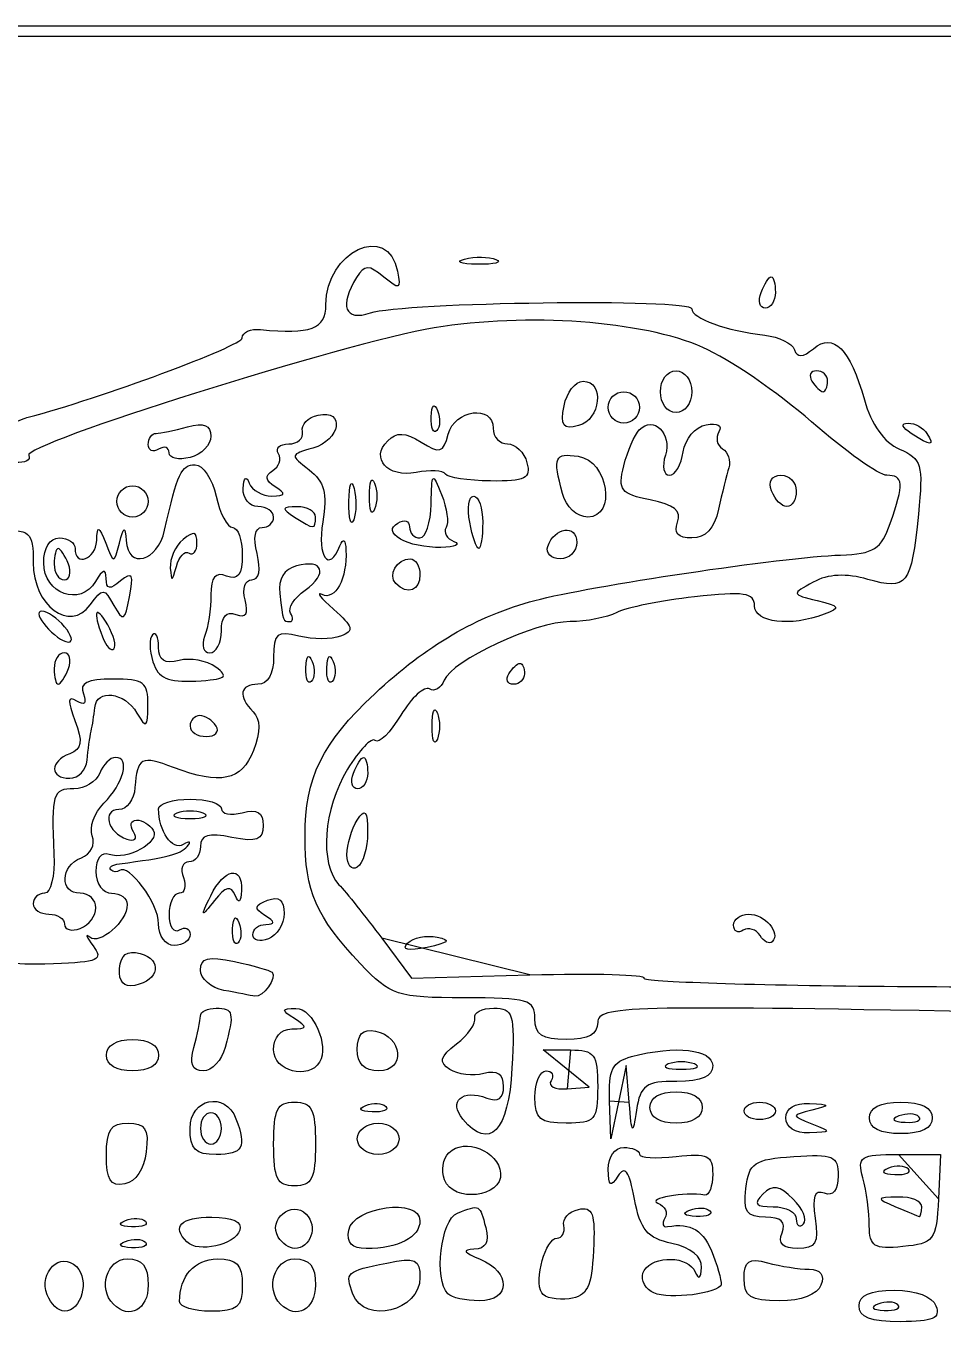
# Model space of a CAD drawing. Extents: x 0 to 213, y 0 to 77.
# Drawn here: x 73.84 to 104.79, y 33.4 to 77.26 of the extents above; entities that cross this region are included whole.
import ezdxf

# ---------------------------------------------------------------- set-up
doc = ezdxf.new("R2010")
doc.units = 0
doc.layers.get('0').update_dxf_attribs({"linetype": 'CONTINUOUS'})

msp = doc.modelspace()

# ---------------------------------------------------------------- linework, layer by layer
at = {"color": 7}
for points in [[(0.352778, 38.805556), (0.352778, 77.258333), (106.715278, 77.258333), (213.077778, 77.258333), (213.077778, 38.805556), (213.077778, 0.352778), (106.715278, 0.352778), (0.352778, 0.352778), (0.352778, 38.805556), (0.352778, 38.805556)], [(212.725, 38.805556), (212.725, 76.905556), (106.717132, 76.905556), (0.709265, 76.905556), (0.708776, 38.805556), (0.708288, 0.705556), (106.716643, 0.705556), (212.724999, 0.705556), (212.724999, 38.805556), (212.725, 38.805556)], [(88.642131, 69.388919), (88.642131, 69.388916)], [(98.650202, 68.2625), (98.650202, 68.2625)], [(95.25, 64.911111), (95.25, 64.911111)], [(100.894444, 65.263889), (100.894444, 65.263889)], [(87.516764, 64.058565), (87.516741, 64.058565)], [(91.997874, 64.430176), (91.997874, 64.430176)], [(93.486111, 64.381944), (93.486111, 64.381944)], [(103.716667, 63.5), (103.716667, 63.5)], [(78.669444, 62.848291), (78.669444, 62.848291)], [(87.994391, 62.129773), (87.994391, 62.129773)], [(91.944574, 61.471528), (91.944574, 61.471528)], [(99.00298, 61.559722), (99.00298, 61.559722)], [(76.905556, 61.206944), (76.905556, 61.206944)], [(84.735436, 61.206944), (84.735441, 61.206944)], [(85.427922, 61.383333), (85.427922, 61.383333)], [(83.608333, 60.677778), (83.608333, 60.677778)], [(88.813657, 60.501389), (88.813657, 60.501389)], [(95.828434, 60.502569), (95.828434, 60.502546)], [(86.481087, 59.933527), (86.481087, 59.933527)], [(91.45029, 59.68559), (91.45029, 59.68559)], [(79.342903, 59.462893), (79.342903, 59.462893)], [(75.269242, 59.090278), (75.269242, 59.090278)], [(86.322552, 58.433928), (86.322552, 58.433928)], [(76.595842, 57.035346), (76.595842, 57.035346)], [(82.766117, 57.438517), (82.766103, 57.438495)], [(75.141667, 56.973611), (75.141667, 56.973611)], [(75.269242, 55.5625), (75.269242, 55.5625)], [(80.246598, 55.61338), (80.246612, 55.61338)], [(83.283431, 55.591898), (83.283408, 55.591898)], [(83.988986, 55.591898), (83.988964, 55.591898)], [(90.134722, 55.386111), (90.134722, 55.386111)], [(80.256944, 53.622222), (80.256944, 53.622222)], [(87.544588, 53.622222), (87.544588, 53.622222)], [(75.900957, 52.475694), (75.900955, 52.475694)], [(84.891869, 52.034722), (84.891869, 52.034722)], [(79.815972, 50.68086), (79.815972, 50.68086)], [(84.672068, 49.279875), (84.672068, 49.279875)], [(80.073508, 47.889572), (80.073508, 47.889572)], [(76.2, 47.486356), (76.2, 47.486356)], [(78.316667, 46.944644), (78.316667, 46.944644)], [(80.813986, 46.772455), (80.813964, 46.772455)], [(81.49165, 46.577738), (81.491667, 46.577738)], [(98.612339, 46.548952), (98.612339, 46.548952)], [(85.847003, 46.457683), (86.850952, 45.113981), (90.841371, 45.222961)], [(86.719114, 46.29078), (86.719114, 46.29078)], [(76.99701, 45.43473), (76.99701, 45.43473)], [(80.521528, 44.698968), (80.521528, 44.698968)], [(79.505426, 42.774306), (79.505426, 42.774306)], [(82.197222, 42.686111), (82.197222, 42.686111)], [(85.019444, 42.711994), (85.019444, 42.711991)], [(92.098458, 41.373764), (92.842726, 41.429827), (92.067002, 42.057969), (91.29128, 42.686111), (92.21231, 42.686111)], [(76.552778, 42.509722), (76.552778, 42.509722)], [(94.198084, 40.922222), (94.098787, 42.156944), (93.838889, 40.922222), (93.57899, 39.6875), (93.532551, 40.969271), (93.532551, 40.969271)], [(96.396528, 42.214193), (96.396528, 42.214193)], [(85.306075, 40.810454), (85.306075, 40.810431)], [(91.016667, 41.098611), (91.016667, 41.098611)], [(94.897222, 40.745833), (94.897222, 40.745833)], [(98.072222, 40.628243), (98.072222, 40.628243)], [(99.483333, 40.393056), (99.483333, 40.393056)], [(102.305556, 40.393056), (102.305556, 40.393056)], [(103.973901, 40.429781), (103.973901, 40.429804)], [(79.375, 40.040278), (79.375, 40.040278)], [(80.433333, 40.040278), (80.433333, 40.040278)], [(88.585844, 40.346517), (88.585844, 40.346517)], [(82.197222, 39.511111), (82.197222, 39.511111)], [(85.019444, 39.6875), (85.019444, 39.6875)], [(76.552778, 39.132468), (76.552778, 39.132468)], [(103.289292, 39.158331), (104.708096, 39.158331), (104.633008, 37.659025)], [(103.621123, 38.665892), (103.621123, 38.665915)], [(87.959012, 38.303045), (87.959012, 38.303045)], [(96.242186, 37.282676), (96.242186, 37.282653)], [(99.729437, 37.652305), (99.729437, 37.652305)], [(104.069444, 37.394444), (104.069444, 37.394444)], [(77.192186, 36.929898), (77.192186, 36.929876)], [(84.731885, 36.600692), (84.731885, 36.600692)], [(99.355758, 36.512497), (99.355758, 36.512497)], [(102.300741, 36.754729), (102.300741, 36.754729)], [(77.192186, 36.224345), (77.192186, 36.224326)], [(79.272288, 36.203633), (79.272288, 36.203639)], [(82.354615, 36.366845), (82.354615, 36.366854)], [(98.072222, 34.966145), (98.072222, 34.966145)], [(74.554585, 34.419548), (74.554585, 34.419548)], [(84.872494, 34.446326), (84.872494, 34.446326)], [(88.076862, 34.454632), (88.076854, 34.454632)], [(91.243362, 34.490827), (91.243362, 34.490827)], [(94.940219, 34.529271), (94.940219, 34.529271)], [(76.787965, 34.101854), (76.787965, 34.101854)], [(79.022222, 34.19059), (79.022222, 34.19059)], [(82.432409, 34.101854), (82.432409, 34.101854)], [(101.952778, 34.043056), (101.952778, 34.043056)], [(103.268345, 34.079781), (103.268345, 34.079804)]]:
    msp.add_lwpolyline(points, close=True, dxfattribs=at)
for points in [[(83.961112, 67.842296), (83.961112, 69.651948), (86.059338, 70.635104), (86.379, 68.975234)], [(89.076389, 69.21322), (88.494306, 69.220411), (88.298889, 69.299474), (88.642131, 69.388919)], [(88.642131, 69.388916), (88.985372, 69.478361), (89.461622, 69.472478), (89.700464, 69.375847)], [(89.700464, 69.375847), (89.939306, 69.279213), (89.658472, 69.206031), (89.076389, 69.21322)], [(85.91519, 68.780212), (85.402215, 69.205945), (85.273462, 69.204369), (84.99796, 68.768982)], [(86.379, 68.975234), (86.496729, 68.363918), (86.443677, 68.34161), (85.91519, 68.780212)], [(84.99796, 68.768982), (84.395441, 67.816796), (84.603766, 67.276725), (85.460418, 67.570087)], [(98.650202, 68.2625), (98.761889, 68.553542), (98.915655, 68.791667), (98.991911, 68.791667)], [(98.991911, 68.791667), (99.068165, 68.791667), (99.130556, 68.553542), (99.130556, 68.2625)], [(85.460418, 67.570087), (86.539971, 67.939781), (96.308334, 68.067585), (96.308334, 67.712014)], [(98.788847, 67.733333), (98.600912, 67.733333), (98.538521, 67.971458), (98.650202, 68.2625)], [(99.130556, 68.2625), (99.130556, 67.971458), (98.976787, 67.733333), (98.788847, 67.733333)], [(81.756251, 67.009329), (83.444253, 66.837623), (83.961112, 67.032883), (83.961112, 67.842296)], [(96.680982, 66.40737), (94.645999, 67.302528), (90.749112, 67.585195), (87.619795, 67.064638)], [(96.308334, 67.712014), (96.308334, 67.389039), (97.476585, 66.965048), (98.770382, 66.81847)], [(87.619795, 67.064638), (84.613318, 66.564516), (73.699026, 63.130869), (73.929649, 62.757707)], [(73.906945, 64.048021), (76.31839, 64.674492), (81.13889, 66.459168), (81.13889, 66.725479)], [(81.13889, 66.725479), (81.13889, 66.916136), (81.416701, 67.043869), (81.756251, 67.009329)], [(98.770382, 66.81847), (99.251379, 66.763976), (99.70338, 66.544027), (99.774825, 66.329693)], [(100.414538, 66.363101), (101.093581, 66.926658), (101.652901, 66.363412), (102.133692, 64.631867)], [(100.351844, 63.894601), (99.216927, 64.887743), (97.565038, 66.018489), (96.680982, 66.40737)], [(99.774825, 66.329693), (99.866945, 66.053331), (100.052991, 66.063047), (100.414538, 66.363101)], [(95.25, 64.911111), (95.25, 65.303086), (95.485187, 65.616667), (95.779167, 65.616667)], [(95.779167, 65.616667), (96.073146, 65.616667), (96.308333, 65.303086), (96.308333, 64.911111)], [(100.520847, 65.616667), (100.315367, 65.616667), (100.245362, 65.457917), (100.365278, 65.263889)], [(100.894444, 65.263889), (100.894444, 65.457917), (100.726325, 65.616667), (100.520847, 65.616667)], [(91.997874, 64.430176), (92.085533, 64.888718), (92.376868, 65.263889), (92.645292, 65.263889)], [(92.645292, 65.263889), (93.373586, 65.263889), (93.235049, 63.961667), (92.485918, 63.765765)], [(93.486111, 64.381944), (93.486111, 64.672986), (93.724236, 64.911111), (94.015278, 64.911111)], [(94.015278, 64.911111), (94.306319, 64.911111), (94.544444, 64.672986), (94.544444, 64.381944)], [(95.779167, 64.205556), (95.485187, 64.205556), (95.25, 64.519136), (95.25, 64.911111)], [(96.308333, 64.911111), (96.308333, 64.519136), (96.073146, 64.205556), (95.779167, 64.205556)], [(100.365278, 65.263889), (100.485194, 65.069861), (100.653314, 64.911111), (100.738875, 64.911111)], [(100.738875, 64.911111), (100.824439, 64.911111), (100.894444, 65.069861), (100.894444, 65.263889)], [(87.516741, 64.058565), (87.533675, 64.469531), (87.61726, 64.553124), (87.729876, 64.271701)], [(88.086918, 63.4797), (88.304796, 64.312872), (89.605556, 64.481341), (89.605556, 63.676389)], [(102.133692, 64.631867), (102.361445, 63.811638), (102.803752, 63.192011), (103.319397, 62.970832)], [(72.190072, 63.353468), (72.940323, 63.685065), (73.712918, 63.997615), (73.906945, 64.048021)], [(83.167375, 63.567242), (83.118867, 63.798254), (83.356992, 64.048019), (83.696542, 64.122276)], [(83.696542, 64.122276), (84.622369, 64.324749), (84.455576, 63.269373), (83.520153, 63.00618)], [(87.702049, 63.595544), (87.584822, 63.478319), (87.501445, 63.686678), (87.516764, 64.058565)], [(87.729876, 64.271701), (87.83178, 64.01704), (87.81925, 63.712769), (87.702049, 63.595544)], [(92.485918, 63.765765), (91.964905, 63.629516), (91.869621, 63.759234), (91.997874, 64.430176)], [(94.015278, 63.852778), (93.724236, 63.852778), (93.486111, 64.090903), (93.486111, 64.381944)], [(94.544444, 64.381944), (94.544444, 64.090903), (94.306319, 63.852778), (94.015278, 63.852778)], [(94.53867, 63.627989), (95.019046, 64.12021), (95.650267, 63.4998), (95.416965, 62.764733)], [(78.228472, 63.504817), (78.373992, 63.50747), (78.850242, 63.605357), (79.286806, 63.722351)], [(79.286806, 63.722351), (79.851716, 63.873741), (80.080556, 63.782508), (80.080556, 63.405901)], [(89.605556, 63.676389), (89.605556, 63.385347), (89.825167, 63.147222), (90.093577, 63.147222)], [(94.014363, 62.402722), (94.13934, 62.909199), (94.375278, 63.460568), (94.53867, 63.627989)], [(96.019214, 62.879035), (96.081215, 63.313616), (96.428557, 63.725751), (96.791086, 63.794893)], [(96.791086, 63.794893), (97.175577, 63.868223), (97.356922, 63.769637), (97.226303, 63.558289)], [(102.889612, 62.088889), (102.628756, 62.088889), (101.486761, 62.901459), (100.351844, 63.894601)], [(103.716667, 63.5), (103.398712, 63.705479), (103.355199, 63.84413), (103.607653, 63.847376)], [(103.607653, 63.847376), (103.838733, 63.850339), (104.125917, 63.694028), (104.245833, 63.5)], [(77.963889, 63.126402), (77.963889, 63.331881), (78.08295, 63.502168), (78.228472, 63.504817)], [(80.080556, 63.405901), (80.080556, 63.11486), (79.763056, 62.793706), (79.375, 62.692228)], [(82.705581, 63.147222), (83.008075, 63.147222), (83.215881, 63.336231), (83.167375, 63.567242)], [(87.009492, 62.184746), (86.039932, 61.999402), (85.448151, 62.658705), (86.046764, 63.257321)], [(86.046764, 63.257321), (86.346781, 63.557336), (86.631151, 63.544445), (87.172633, 63.206283)], [(87.172633, 63.206283), (87.807789, 62.809622), (87.920505, 62.84333), (88.086918, 63.4797)], [(97.226303, 63.558289), (97.103144, 63.359016), (97.156784, 63.100547), (97.345503, 62.983912)], [(104.245833, 63.5), (104.516518, 63.062018), (104.394395, 63.062018), (103.716667, 63.5)], [(73.929649, 62.757707), (74.022562, 62.60737), (73.817339, 62.499734), (73.473595, 62.518516)], [(78.316667, 62.970833), (78.122639, 62.850917), (77.963889, 62.920924), (77.963889, 63.126402)], [(78.669444, 62.848291), (78.669444, 63.035605), (78.510694, 63.090749), (78.316667, 62.970833)], [(79.375, 62.692228), (78.986944, 62.590749), (78.669444, 62.660978), (78.669444, 62.848291)], [(82.165328, 62.245556), (82.383235, 62.380231), (82.47019, 62.638199), (82.358557, 62.81882)], [(82.358557, 62.81882), (82.24693, 62.999441), (82.403089, 63.147222), (82.705581, 63.147222)], [(83.520153, 63.00618), (82.752353, 62.79015), (82.748171, 62.766192), (83.392179, 62.273382)], [(90.093577, 63.147222), (90.36199, 63.147222), (90.656057, 62.862494), (90.747063, 62.514492)], [(91.944574, 61.471528), (91.611947, 62.712715), (91.67066, 62.851203), (92.478442, 62.730786)], [(92.478442, 62.730786), (93.484418, 62.580825), (93.780294, 60.677778), (92.797633, 60.677778)], [(95.416965, 62.764733), (95.298982, 62.393029), (95.36086, 62.088889), (95.55447, 62.088889)], [(95.55447, 62.088889), (95.748077, 62.088889), (95.957212, 62.444455), (96.019214, 62.879035)], [(97.345503, 62.983912), (97.534225, 62.867277), (97.629447, 62.578495), (97.557113, 62.342175)], [(103.319397, 62.970832), (104.069598, 62.649042), (104.125489, 62.456167), (103.955679, 60.775041)], [(78.519136, 60.236805), (78.948094, 62.164317), (79.077408, 62.441666), (79.547144, 62.441666)], [(79.547144, 62.441666), (79.809696, 62.441666), (80.129112, 61.965416), (80.256959, 61.383333)], [(90.747063, 62.514492), (90.885961, 61.983337), (90.689196, 61.884228), (89.5214, 61.89713)], [(94.909541, 61.257374), (93.909631, 61.457357), (93.811934, 61.582356), (94.014363, 62.402722)], [(97.557113, 62.342175), (97.484779, 62.105854), (97.329938, 61.475937), (97.213022, 60.942361)], [(81.166756, 61.647916), (81.183407, 62.016723), (81.266242, 62.087739), (81.372541, 61.824305)], [(82.247768, 61.697415), (81.908642, 61.912295), (81.88461, 62.072065), (82.165328, 62.245556)], [(83.392179, 62.273382), (83.907712, 61.878884), (84.012227, 61.482143), (83.855331, 60.51529)], [(84.735441, 61.206944), (84.742638, 61.789028), (84.821694, 61.984444), (84.911139, 61.641203)], [(85.427922, 61.383333), (85.427922, 61.868403), (85.507997, 62.06684), (85.60586, 61.824306)], [(87.994391, 62.129773), (87.919656, 62.249272), (87.476449, 62.27401), (87.009492, 62.184746)], [(87.511252, 61.11875), (87.532165, 62.191155), (87.555016, 62.211856), (87.864713, 61.438948)], [(89.5214, 61.89713), (88.756281, 61.905583), (88.069126, 62.010273), (87.994391, 62.129773)], [(99.00298, 61.559722), (98.87929, 61.882059), (99.002415, 62.088889), (99.318013, 62.088889)], [(99.318013, 62.088889), (99.602967, 62.088889), (99.836111, 61.850764), (99.836111, 61.559722)], [(103.007346, 60.465837), (103.477466, 61.814426), (103.457558, 62.088889), (102.889612, 62.088889)], [(76.905556, 61.206944), (76.905556, 61.497986), (77.143681, 61.736111), (77.434722, 61.736111)], [(77.434722, 61.736111), (77.725764, 61.736111), (77.963889, 61.497986), (77.963889, 61.206944)], [(81.66807, 61.030555), (81.377028, 61.030555), (81.151436, 61.308367), (81.166756, 61.647916)], [(81.372541, 61.824305), (81.470404, 61.58177), (81.815062, 61.385764), (82.138438, 61.388735)], [(82.138438, 61.388735), (82.602866, 61.393005), (82.625839, 61.457857), (82.247768, 61.697415)], [(84.911139, 61.641203), (85.000581, 61.297961), (84.994699, 60.821711), (84.898044, 60.582869)], [(85.60586, 61.824306), (85.703723, 61.581771), (85.703723, 61.184896), (85.60586, 60.942361)], [(87.864713, 61.438948), (88.046817, 60.984466), (88.11514, 60.482087), (88.016543, 60.322551)], [(92.797633, 60.677778), (92.431785, 60.677778), (92.066107, 61.018034), (91.944574, 61.471528)], [(99.521078, 61.030556), (99.347807, 61.030556), (99.114666, 61.268681), (99.00298, 61.559722)], [(99.836111, 61.559722), (99.836111, 61.268681), (99.694345, 61.030556), (99.521078, 61.030556)], [(77.434722, 60.677778), (77.143681, 60.677778), (76.905556, 60.915903), (76.905556, 61.206944)], [(77.963889, 61.206944), (77.963889, 60.915903), (77.725764, 60.677778), (77.434722, 60.677778)], [(80.256959, 61.383333), (80.384805, 60.801249), (80.635546, 60.324999), (80.814156, 60.324999)], [(82.197236, 60.677777), (82.197236, 60.871805), (81.959111, 61.030555), (81.66807, 61.030555)], [(82.990972, 61.025154), (82.463375, 61.020536), (82.450551, 60.970028), (82.902778, 60.677778)], [(83.608333, 60.677778), (83.608333, 60.871806), (83.330519, 61.028124), (82.990972, 61.025154)], [(84.898044, 60.582869), (84.801425, 60.344027), (84.728245, 60.624861), (84.735436, 61.206944)], [(85.60586, 60.942361), (85.507997, 60.699826), (85.427922, 60.898264), (85.427922, 61.383333)], [(87.136111, 59.972222), (87.330139, 59.972222), (87.49895, 60.48816), (87.511252, 61.11875)], [(88.813657, 60.501389), (88.72093, 60.986458), (88.7818, 61.383333), (88.94892, 61.383333)], [(88.94892, 61.383333), (89.116041, 61.383333), (89.252778, 60.986458), (89.252778, 60.501389)], [(95.828434, 60.502546), (95.9748, 60.883967), (95.716767, 61.09593), (94.909541, 61.257374)], [(81.806215, 60.324999), (82.021279, 60.324999), (82.197236, 60.483749), (82.197236, 60.677777)], [(82.902778, 60.677778), (83.568543, 60.247527), (83.608333, 60.247527), (83.608333, 60.677778)], [(86.392893, 60.478111), (86.607636, 60.61083), (86.783333, 60.551298), (86.783333, 60.34582)], [(97.213022, 60.942361), (97.069741, 60.288465), (96.776252, 59.972222), (96.312682, 59.972222)], [(103.955679, 60.775041), (103.711867, 58.361265), (103.583143, 58.194703), (102.255741, 58.575397)], [(72.760431, 60.254789), (74.009916, 60.25445), (74.083347, 60.192578), (74.083347, 59.13986)], [(76.22481, 59.884027), (76.245836, 60.407511), (76.292247, 60.3941), (76.530033, 59.795833)], [(76.993485, 59.795833), (77.142803, 60.371467), (77.184038, 60.387707), (77.217425, 59.884027)], [(77.217425, 59.884027), (77.282686, 58.899522), (78.28179, 59.170291), (78.519136, 60.236805)], [(79.610187, 59.805751), (79.610187, 60.189125), (79.494758, 60.218002), (79.139813, 59.923426)], [(80.814156, 60.324999), (80.992766, 60.324999), (81.138903, 59.91114), (81.138903, 59.405312)], [(81.636545, 59.443055), (81.500159, 59.986475), (81.565282, 60.324999), (81.806215, 60.324999)], [(83.855331, 60.51529), (83.662291, 59.32574), (84.056542, 58.774572), (84.433043, 59.707638)], [(86.481087, 59.933527), (86.147427, 60.144944), (86.120715, 60.309896), (86.392893, 60.478111)], [(86.783333, 60.34582), (86.783333, 60.140341), (86.942083, 59.972222), (87.136111, 59.972222)], [(88.016543, 60.322551), (87.917943, 60.163014), (88.036694, 59.952083), (88.28044, 59.853815)], [(89.117514, 59.619444), (89.043118, 59.619444), (88.906384, 60.016319), (88.813657, 60.501389)], [(89.252778, 60.501389), (89.252778, 60.016319), (89.191911, 59.619444), (89.117514, 59.619444)], [(91.45029, 59.68559), (91.668332, 60.339719), (92.427778, 60.448211), (92.427778, 59.825231)], [(96.312682, 59.972222), (95.845596, 59.972222), (95.690222, 60.142388), (95.828434, 60.502569)], [(101.331652, 59.395998), (102.451241, 59.435937), (102.704736, 59.597781), (103.007346, 60.465837)], [(74.436125, 59.131422), (74.436125, 59.643615), (74.642938, 59.972222), (74.965292, 59.972222)], [(74.965292, 59.972222), (75.256334, 59.972222), (75.494459, 59.813472), (75.494459, 59.619444)], [(75.494459, 59.619444), (75.494459, 58.991162), (76.199201, 59.246469), (76.22481, 59.884027)], [(76.530033, 59.795833), (76.810466, 59.090277), (76.810466, 59.090277), (76.993485, 59.795833)], [(79.139813, 59.923426), (78.881111, 59.708721), (78.687859, 59.274679), (78.710367, 58.958888)], [(79.342903, 59.462893), (79.489907, 59.372039), (79.610187, 59.526324), (79.610187, 59.805751)], [(84.433043, 59.707638), (84.543914, 59.982407), (84.621477, 59.926801), (84.638828, 59.560102)], [(87.841667, 59.652697), (87.356597, 59.64035), (86.744336, 59.766724), (86.481087, 59.933527)], [(88.28044, 59.853815), (88.524187, 59.755547), (88.326736, 59.665044), (87.841667, 59.652697)], [(91.869215, 59.266667), (91.562002, 59.266667), (91.373486, 59.455182), (91.45029, 59.68559)], [(92.427778, 59.825231), (92.427778, 59.518021), (92.176422, 59.266667), (91.869215, 59.266667)], [(74.927533, 59.619444), (74.85128, 59.619444), (74.788889, 59.381319), (74.788889, 59.090278)], [(75.269242, 59.090278), (75.157556, 59.381319), (75.00379, 59.619444), (74.927533, 59.619444)], [(78.913454, 59.006402), (79.002647, 59.348327), (79.195899, 59.553747), (79.342903, 59.462893)], [(81.138903, 59.405312), (81.138903, 58.732748), (80.996711, 58.540187), (80.609736, 58.688684)], [(81.457255, 58.561111), (81.708453, 58.561111), (81.775331, 58.890093), (81.636545, 59.443055)], [(83.255556, 58.208333), (84.048366, 58.779761), (83.874311, 59.270167), (82.963241, 59.031918)], [(84.638828, 59.560102), (84.683719, 58.611556), (84.272394, 57.843457), (83.835965, 58.060847)], [(86.322552, 58.433928), (86.040708, 58.715773), (86.359309, 59.266667), (86.804153, 59.266667)], [(86.804153, 59.266667), (86.986731, 59.266667), (87.136111, 59.028542), (87.136111, 58.7375)], [(91.016667, 57.864413), (92.846189, 58.355568), (99.385848, 59.326585), (101.331652, 59.395998)], [(74.083347, 59.13986), (74.083347, 57.683414), (75.315197, 56.769992), (76.005755, 57.714386)], [(76.190119, 58.505725), (75.685032, 57.640451), (74.436125, 58.085971), (74.436125, 59.131422)], [(74.788889, 59.090278), (74.788889, 58.799236), (74.942658, 58.561111), (75.130595, 58.561111)], [(75.130595, 58.561111), (75.318533, 58.561111), (75.380923, 58.799236), (75.269242, 59.090278)], [(76.542065, 58.606108), (76.534416, 58.951298), (76.433392, 58.922484), (76.190119, 58.505725)], [(77.336864, 57.991015), (77.481066, 58.745345), (77.42404, 58.845012), (77.033628, 58.520999)], [(78.710367, 58.958888), (78.744586, 58.478783), (78.777857, 58.486567), (78.913454, 59.006402)], [(80.609736, 58.688684), (80.230449, 58.83423), (80.08057, 58.653251), (80.08057, 58.049725)], [(82.963241, 59.031918), (82.548603, 58.923488), (82.34958, 58.589401), (82.405028, 58.094897)], [(102.255741, 58.575397), (101.52395, 58.785272), (100.907111, 58.754363), (100.408413, 58.482832)], [(77.033628, 58.520999), (76.667574, 58.217202), (76.550229, 58.237519), (76.542065, 58.606108)], [(81.234218, 57.881949), (81.135909, 58.25789), (81.235347, 58.561111), (81.457255, 58.561111)], [(87.136111, 58.7375), (87.136111, 58.191961), (86.719847, 58.036635), (86.322552, 58.433928)], [(100.408413, 58.482832), (99.665901, 58.078546), (99.667002, 58.073414), (100.541668, 57.860932)], [(76.005755, 57.714386), (76.428075, 58.291941), (76.471574, 58.290809), (76.805815, 57.693561)], [(76.805815, 57.693561), (77.120753, 57.130793), (77.17862, 57.163206), (77.336864, 57.991015)], [(80.08057, 58.049725), (80.08057, 57.586614), (79.984211, 56.956596), (79.866436, 56.649685)], [(82.405028, 58.094897), (82.512168, 57.139437), (82.508341, 57.15), (82.747208, 57.15)], [(82.766103, 57.438495), (82.668031, 57.597202), (82.888286, 57.94362), (83.255556, 58.208333)], [(83.835965, 58.060847), (83.613763, 58.171529), (83.786845, 57.948595), (84.2206, 57.565438)], [(96.396529, 57.986732), (95.280867, 57.861462), (94.100679, 57.62195), (93.773885, 57.454484)], [(98.425001, 57.682248), (98.425001, 58.121424), (98.070293, 58.174668), (96.396529, 57.986732)], [(74.379006, 57.502778), (73.973947, 57.502778), (74.852304, 56.476207), (75.273055, 56.457863)], [(75.141667, 56.973611), (74.900124, 57.264653), (74.556928, 57.502778), (74.379006, 57.502778)], [(76.595842, 57.035346), (76.179974, 57.750503), (76.079548, 57.521599), (76.41997, 56.634471)], [(80.433347, 56.834965), (80.433347, 57.323777), (80.600849, 57.513987), (80.922585, 57.390526)], [(80.922585, 57.390526), (81.265793, 57.258824), (81.358811, 57.405503), (81.234218, 57.881949)], [(84.2206, 57.565438), (84.887158, 56.97663), (84.923777, 56.835992), (84.457151, 56.65693)], [(85.607728, 54.713958), (87.354836, 56.352686), (89.03854, 57.333366), (91.016667, 57.864413)], [(93.773885, 57.454484), (93.447095, 57.287018), (92.743156, 57.149999), (92.209576, 57.149999)], [(100.777396, 57.39834), (99.650232, 56.965168), (98.425001, 57.11304), (98.425001, 57.682248)], [(100.541668, 57.860932), (101.312402, 57.673698), (101.342129, 57.615367), (100.777396, 57.39834)], [(76.805084, 56.226381), (76.895915, 56.317211), (76.801895, 56.681245), (76.595842, 57.035346)], [(82.747208, 57.15), (82.855675, 57.15), (82.864175, 57.279833), (82.766117, 57.438517)], [(92.209576, 57.149999), (91.032655, 57.149999), (88.208912, 55.834293), (87.952663, 55.166516)], [(75.273055, 56.457863), (75.442335, 56.450483), (75.383209, 56.682569), (75.141667, 56.973611)], [(76.41997, 56.634471), (76.540953, 56.319193), (76.714254, 56.135552), (76.805084, 56.226381)], [(78.108065, 56.706215), (77.993339, 56.591485), (78.000962, 56.177833), (78.124998, 55.786988)], [(78.316667, 56.285707), (78.316667, 56.631716), (78.222797, 56.820945), (78.108065, 56.706215)], [(79.866436, 56.649685), (79.748665, 56.342775), (79.82804, 56.091666), (80.042825, 56.091666)], [(80.042825, 56.091666), (80.257613, 56.091666), (80.433347, 56.426151), (80.433347, 56.834965)], [(83.051148, 56.659414), (82.31124, 56.845094), (82.197222, 56.750843), (82.197222, 55.953522)], [(84.457151, 56.65693), (84.153502, 56.540409), (83.520799, 56.541516), (83.051148, 56.659414)], [(79.005825, 55.836818), (78.512396, 55.707783), (78.316667, 55.835266), (78.316667, 56.285707)], [(75.130595, 56.091667), (74.942658, 56.091667), (74.788889, 55.853542), (74.788889, 55.5625)], [(75.269242, 55.5625), (75.380923, 55.853542), (75.318533, 56.091667), (75.130595, 56.091667)], [(78.124998, 55.786988), (78.300216, 55.234922), (78.623614, 55.091239), (79.574382, 55.143042)], [(80.246612, 55.61338), (79.943218, 55.835392), (79.384864, 55.935939), (79.005825, 55.836818)], [(82.197222, 55.953522), (82.197222, 55.370762), (82.00318, 55.033333), (81.668056, 55.033333)], [(83.283408, 55.591898), (83.300341, 56.002864), (83.383927, 56.086457), (83.496542, 55.805035)], [(83.496542, 55.805035), (83.598447, 55.550373), (83.585916, 55.246102), (83.468715, 55.128877)], [(83.988964, 55.591898), (84.005897, 56.002864), (84.089483, 56.086457), (84.202098, 55.805035)], [(84.202098, 55.805035), (84.304003, 55.550373), (84.291472, 55.246102), (84.174271, 55.128877)], [(90.134722, 55.386111), (90.254638, 55.580139), (90.422758, 55.738889), (90.50832, 55.738889)], [(90.50832, 55.738889), (90.593884, 55.738889), (90.663889, 55.580139), (90.663889, 55.386111)], [(74.788889, 55.5625), (74.788889, 55.271458), (74.85128, 55.033333), (74.927533, 55.033333)], [(74.927533, 55.033333), (75.00379, 55.033333), (75.157556, 55.271458), (75.269242, 55.5625)], [(79.574382, 55.143042), (80.586608, 55.198192), (80.702841, 55.279519), (80.246598, 55.61338)], [(83.468715, 55.128877), (83.351489, 55.011652), (83.268112, 55.220012), (83.283431, 55.591898)], [(84.174271, 55.128877), (84.057044, 55.011652), (83.973667, 55.220012), (83.988986, 55.591898)], [(90.290289, 55.033333), (90.084811, 55.033333), (90.014806, 55.192083), (90.134722, 55.386111)], [(90.663889, 55.386111), (90.663889, 55.192083), (90.495769, 55.033333), (90.290289, 55.033333)], [(76.774082, 55.209722), (75.893555, 55.209722), (75.634034, 55.080052), (75.775699, 54.710879)], [(76.159306, 54.239583), (76.219518, 54.892064), (77.168575, 54.774469), (77.582852, 54.063194)], [(77.953162, 54.327778), (77.962503, 55.096308), (77.810885, 55.209722), (76.774082, 55.209722)], [(81.668056, 55.033333), (81.05311, 55.033333), (80.981646, 54.626134), (81.504776, 54.103002)], [(87.457357, 54.876432), (87.286649, 54.981935), (86.852922, 54.584718), (86.49352, 53.993728)], [(87.952663, 55.166516), (87.850953, 54.901466), (87.628065, 54.770928), (87.457357, 54.876432)], [(75.555461, 54.466456), (75.249967, 54.655262), (75.233488, 54.484981), (75.491566, 53.806186)], [(75.775699, 54.710879), (75.897393, 54.393748), (75.817168, 54.304713), (75.555461, 54.466456)], [(83.255556, 49.912382), (83.255556, 51.882191), (83.822461, 53.039436), (85.607728, 54.713958)], [(76.03665, 53.445833), (76.081732, 53.639861), (76.136926, 53.997049), (76.159306, 54.239583)], [(77.582852, 54.063194), (77.896452, 53.524778), (77.943806, 53.558611), (77.953162, 54.327778)], [(79.706955, 53.975), (79.52438, 53.975), (79.375, 53.81625), (79.375, 53.622222)], [(80.256944, 53.622222), (80.137028, 53.81625), (79.889533, 53.975), (79.706955, 53.975)], [(81.504776, 54.103002), (81.754274, 53.853505), (81.757052, 53.43829), (81.513525, 52.797724)], [(86.49352, 53.993728), (86.134116, 53.402737), (85.743351, 53.015908), (85.625151, 53.134108)], [(87.544588, 53.622222), (87.544588, 54.107292), (87.624663, 54.305729), (87.722527, 54.063194)], [(87.722527, 54.063194), (87.82039, 53.82066), (87.82039, 53.423785), (87.722527, 53.18125)], [(75.491566, 53.806186), (75.763047, 53.092136), (75.72412, 52.847284), (75.314107, 52.689948)], [(79.375, 53.622222), (79.375, 53.428194), (79.622495, 53.269444), (79.924986, 53.269444)], [(79.924986, 53.269444), (80.22748, 53.269444), (80.376861, 53.428194), (80.256944, 53.622222)], [(87.722527, 53.18125), (87.624663, 52.938715), (87.544588, 53.137153), (87.544588, 53.622222)], [(75.900955, 52.475694), (75.930517, 52.815243), (75.991573, 53.251806), (76.03665, 53.445833)], [(85.625151, 53.134108), (85.506953, 53.252307), (85.084783, 52.815175), (84.686999, 52.162702)], [(75.314107, 52.689948), (74.632445, 52.42837), (74.635151, 51.858333), (75.318058, 51.858333)], [(78.819889, 52.220981), (77.72529, 52.637147), (77.594251, 52.569197), (77.517134, 51.545431)], [(81.513525, 52.797724), (81.126395, 51.779485), (80.393723, 51.622611), (78.819889, 52.220981)], [(75.318058, 51.858333), (75.6091, 51.858333), (75.871406, 52.136146), (75.900957, 52.475694)], [(76.863267, 52.563889), (76.680322, 52.563889), (76.439257, 52.325764), (76.327576, 52.034722)], [(76.466164, 51.015768), (77.135369, 51.684973), (77.36082, 52.563889), (76.863267, 52.563889)], [(84.891869, 52.034722), (85.003555, 52.325764), (85.157321, 52.563889), (85.233578, 52.563889)], [(85.233578, 52.563889), (85.309831, 52.563889), (85.372222, 52.325764), (85.372222, 52.034722)], [(76.327576, 52.034722), (76.215889, 51.743681), (75.823998, 51.505556), (75.4567, 51.505556)], [(84.686999, 52.162702), (83.873948, 50.829089), (83.737936, 48.969656), (84.402084, 48.26756)], [(85.030513, 51.505556), (84.842579, 51.505556), (84.780188, 51.743681), (84.891869, 52.034722)], [(85.372222, 52.034722), (85.372222, 51.743681), (85.218453, 51.505556), (85.030513, 51.505556)], [(75.4567, 51.505556), (74.740073, 51.505556), (74.687667, 51.334388), (74.781687, 49.300694)], [(77.517134, 51.545431), (77.486233, 51.135444), (77.243392, 50.8), (76.977471, 50.8)], [(76.075201, 49.910821), (75.966303, 50.194612), (76.142235, 50.691838), (76.466164, 51.015768)], [(78.316667, 50.828853), (78.316667, 51.007011), (78.792917, 51.152778), (79.375, 51.152778)], [(79.375, 51.152778), (79.957083, 51.152778), (80.433333, 51.00889), (80.433333, 50.833027)], [(76.977471, 50.8), (76.386244, 50.8), (76.59267, 50.02235), (77.241293, 49.806143)], [(77.463007, 50.048678), (77.327534, 50.267877), (77.375444, 50.447222), (77.569472, 50.447222)], [(77.569472, 50.447222), (77.7635, 50.447222), (78.01544, 50.296437), (78.129339, 50.112144)], [(79.147379, 49.623862), (78.77333, 49.410062), (78.316667, 50.072472), (78.316667, 50.828853)], [(78.934028, 50.68086), (78.691492, 50.582995), (78.889931, 50.502924), (79.375, 50.502924)], [(79.815972, 50.68086), (79.573436, 50.778725), (79.176561, 50.778725), (78.934028, 50.68086)], [(79.375, 50.502924), (79.860069, 50.502924), (80.058506, 50.582995), (79.815972, 50.68086)], [(80.433333, 50.833027), (80.433333, 50.657164), (80.750833, 50.596304), (81.138889, 50.697783)], [(81.138889, 50.697783), (81.644995, 50.830133), (81.844444, 50.708606), (81.844444, 50.267881)], [(84.672068, 49.279875), (84.675032, 49.630874), (84.831357, 50.156181), (85.019444, 50.447222)], [(85.019444, 50.447222), (85.286921, 50.861113), (85.362596, 50.769585), (85.36682, 50.02707)], [(78.129339, 50.112144), (78.383946, 49.700183), (77.247485, 49.072094), (76.640972, 49.289569)], [(77.241293, 49.806143), (77.520289, 49.713144), (77.609838, 49.811099), (77.463007, 50.048678)], [(80.786111, 49.865139), (79.992858, 50.023789), (79.727778, 49.946474), (79.727778, 49.556458)], [(81.844444, 50.267881), (81.844444, 49.773353), (81.637945, 49.694771), (80.786111, 49.865139)], [(85.36682, 50.02707), (85.369784, 49.504944), (85.213472, 48.979638), (85.019444, 48.859722)], [(75.707435, 49.17773), (76.024427, 49.299371), (76.18614, 49.621722), (76.075201, 49.910821)], [(79.27962, 49.555853), (79.429091, 49.720265), (79.369584, 49.750869), (79.147379, 49.623862)], [(85.130979, 45.596528), (83.621428, 47.19138), (83.255556, 48.03335), (83.255556, 49.912382)], [(74.781687, 49.300694), (74.816222, 48.55341), (74.677603, 47.977778), (74.463089, 47.977778)], [(75.670833, 47.977778), (74.964265, 47.977778), (74.992501, 48.903385), (75.707435, 49.17773)], [(76.640972, 49.289569), (76.378706, 49.383606), (76.2, 49.149838), (76.2, 48.712732)], [(76.99375, 48.973994), (78.576464, 49.173107), (79.0386, 49.290743), (79.27962, 49.555853)], [(79.727778, 49.556458), (79.727778, 49.270268), (79.552044, 49.036111), (79.337256, 49.036111)], [(85.019444, 48.859722), (84.825417, 48.739806), (84.669097, 48.928875), (84.672068, 49.279875)], [(76.2, 48.712732), (76.2, 48.294626), (76.428132, 47.977778), (76.729167, 47.977778)], [(76.69977, 48.771528), (76.618922, 48.85237), (76.751214, 48.943483), (76.99375, 48.973994)], [(76.989551, 48.742129), (76.911017, 48.677455), (76.780613, 48.690682), (76.69977, 48.771528)], [(78.316667, 46.944644), (78.316667, 47.629005), (77.303771, 49.000901), (76.989551, 48.742129)], [(79.337256, 49.036111), (79.12247, 49.036111), (79.038111, 48.797986), (79.149798, 48.506944)], [(80.073508, 47.889572), (80.530556, 48.832719), (81.150381, 48.938095), (81.111036, 48.065961)], [(79.149798, 48.506944), (79.261479, 48.215903), (79.199088, 47.977778), (79.011151, 47.977778)], [(80.899017, 47.908269), (80.76066, 48.253599), (80.587243, 48.209722), (80.201852, 47.73188)], [(84.402084, 48.26756), (84.644617, 48.011164), (85.294835, 47.196722), (85.847003, 46.457683)], [(74.463089, 47.977778), (74.254222, 47.977778), (74.083333, 47.819028), (74.083333, 47.625)], [(76.2, 47.486356), (76.2, 47.756637), (75.961875, 47.977778), (75.670833, 47.977778)], [(76.729167, 47.977778), (77.020208, 47.977778), (77.258333, 47.807688), (77.258333, 47.5998)], [(79.011151, 47.977778), (78.823213, 47.977778), (78.669444, 47.650908), (78.669444, 47.251403)], [(80.201852, 47.73188), (79.730188, 47.147068), (79.719845, 47.159774), (80.073508, 47.889572)], [(81.111036, 48.065961), (81.093031, 47.667156), (81.017988, 47.611332), (80.899017, 47.908269)], [(81.991234, 47.741225), (82.377734, 47.889538), (82.549983, 47.753191), (82.549983, 47.298895)], [(74.083333, 47.625), (74.083333, 47.430972), (74.321458, 47.272222), (74.6125, 47.272222)], [(75.670833, 46.791872), (75.961875, 46.903553), (76.2, 47.216071), (76.2, 47.486356)], [(77.258333, 47.5998), (77.258333, 47.026661), (76.324161, 46.213745), (75.989045, 46.49527)], [(81.903039, 47.228531), (81.524181, 47.468691), (81.541366, 47.568592), (81.991234, 47.741225)], [(74.6125, 47.272222), (74.903542, 47.272222), (75.141667, 47.118453), (75.141667, 46.930516)], [(75.141667, 46.930516), (75.141667, 46.742579), (75.379792, 46.680188), (75.670833, 46.791872)], [(78.845833, 46.213889), (78.545772, 46.213889), (78.316667, 46.530268), (78.316667, 46.944644)], [(78.669444, 47.251403), (78.669444, 46.851897), (78.828194, 46.623139), (79.022222, 46.743056)], [(80.813964, 46.772455), (80.830897, 47.183418), (80.914483, 47.267012), (81.027098, 46.985589)], [(81.027098, 46.985589), (81.129003, 46.730928), (81.116472, 46.426659), (80.999271, 46.309432)], [(81.932639, 46.924846), (82.262816, 46.928882), (82.255385, 47.005192), (81.903039, 47.228531)], [(82.549983, 47.298895), (82.549983, 46.937687), (82.311858, 46.550778), (82.020816, 46.439094)], [(97.719444, 46.898625), (97.719444, 47.104102), (97.9482, 47.272222), (98.227792, 47.272222)], [(98.227792, 47.272222), (98.771498, 47.272222), (99.31744, 46.635958), (99.024818, 46.343336)], [(74.7709, 45.597056), (73.108964, 45.541156), (73.021695, 45.584271), (72.956282, 46.493472)], [(75.989045, 46.49527), (75.82682, 46.631552), (75.879201, 46.498403), (76.105444, 46.199419)], [(79.375, 46.587486), (79.375, 46.382009), (79.136875, 46.213889), (78.845833, 46.213889)], [(79.022222, 46.743056), (79.21625, 46.862972), (79.375, 46.792964), (79.375, 46.587486)], [(80.999271, 46.309432), (80.882044, 46.192209), (80.798667, 46.400568), (80.813986, 46.772455)], [(82.020816, 46.439094), (81.729775, 46.32741), (81.49165, 46.389801), (81.49165, 46.577738)], [(81.491667, 46.577738), (81.491667, 46.765676), (81.690103, 46.921874), (81.932639, 46.924846)], [(86.719114, 46.29078), (86.907243, 46.47891), (87.355841, 46.570372), (87.715999, 46.494031)], [(87.715999, 46.494031), (88.201006, 46.391229), (88.112295, 46.302518), (87.373945, 46.151978)], [(98.047847, 46.727991), (97.867227, 46.61636), (97.719444, 46.693145), (97.719444, 46.898625)], [(98.612339, 46.548952), (98.482489, 46.759052), (98.228466, 46.839621), (98.047847, 46.727991)], [(99.024818, 46.343336), (98.927804, 46.246322), (98.74219, 46.338848), (98.612339, 46.548952)], [(76.105444, 46.199419), (76.461391, 45.729009), (76.28163, 45.64787), (74.7709, 45.597056)], [(76.99701, 45.43473), (77.032598, 45.907204), (77.243175, 46.059547), (77.69672, 45.94094)], [(87.373945, 46.151978), (86.730191, 46.020725), (86.498224, 46.069893), (86.719114, 46.29078)], [(77.69672, 45.94094), (78.457047, 45.742112), (78.33535, 45.02835), (77.513953, 44.86901)], [(79.727778, 45.384511), (79.727778, 45.800662), (79.97856, 45.863445), (80.874306, 45.671542)], [(80.874306, 45.671542), (81.504894, 45.536445), (82.076417, 45.375644), (82.144356, 45.314204)], [(77.513953, 44.86901), (77.139134, 44.796298), (76.963403, 44.988607), (76.99701, 45.43473)], [(80.521528, 44.698968), (80.084964, 44.783053), (79.727778, 45.091548), (79.727778, 45.384511)], [(82.144356, 45.314204), (82.334845, 45.14193), (81.834188, 44.443814), (81.559042, 44.498043)], [(88.616426, 44.45), (86.366251, 44.45), (86.148333, 44.521684), (85.130979, 45.596528)], [(90.841371, 45.222961), (93.0361, 45.282902), (94.770505, 45.233488), (94.695601, 45.113151)], [(94.695601, 45.113151), (94.620693, 44.992817), (98.470583, 44.86757), (103.250908, 44.834824)], [(103.250908, 44.834824), (108.031239, 44.802077), (112.036308, 44.718164), (112.151068, 44.648351)], [(81.559042, 44.498043), (81.424972, 44.524459), (80.958089, 44.61488), (80.521528, 44.698968)], [(91.016667, 43.744444), (91.016667, 44.380867), (90.78148, 44.45), (88.616426, 44.45)], [(79.722963, 43.832639), (79.725785, 43.978158), (79.965903, 44.097222), (80.256944, 44.097222)], [(80.256944, 44.097222), (80.840521, 44.097222), (80.876597, 43.941659), (80.56376, 42.774306)], [(82.902778, 43.744444), (82.44277, 44.041726), (82.448919, 44.087124), (82.949827, 44.09182)], [(82.949827, 44.09182), (83.526774, 44.097239), (84.085921, 42.820683), (83.746888, 42.272111)], [(88.988194, 43.769345), (88.939686, 43.949676), (89.225422, 44.097222), (89.623161, 44.097222)], [(89.623161, 44.097222), (90.28049, 44.097222), (90.336692, 43.912877), (90.240522, 42.072179)], [(106.097917, 43.978582), (94.153217, 44.193339), (93.133333, 44.165545), (93.133333, 43.625282)], [(79.505426, 42.774306), (79.622421, 43.210867), (79.720313, 43.687117), (79.722963, 43.832639)], [(82.814583, 43.397068), (83.342181, 43.401697), (83.355002, 43.452195), (82.902778, 43.744444)], [(88.370833, 42.894103), (88.758889, 43.195153), (89.0367, 43.589011), (88.988194, 43.769345)], [(92.075, 43.038889), (91.251854, 43.038889), (91.016667, 43.195677), (91.016667, 43.744444)], [(93.133333, 43.625282), (93.133333, 43.208919), (92.826459, 43.038889), (92.075, 43.038889)], [(76.552778, 42.509722), (76.552778, 42.838982), (76.885955, 43.038889), (77.434722, 43.038889)], [(77.434722, 43.038889), (77.983489, 43.038889), (78.316667, 42.838982), (78.316667, 42.509722)], [(82.197222, 42.686111), (82.197222, 43.120826), (82.434207, 43.393741), (82.814583, 43.397068)], [(85.019444, 42.711991), (85.019444, 43.21685), (85.209422, 43.406828), (85.632756, 43.325302)], [(85.632756, 43.325302), (86.552351, 43.148205), (86.654911, 41.98057), (85.750866, 41.98057)], [(79.821876, 41.980556), (79.445271, 41.980556), (79.354037, 42.209395), (79.505426, 42.774306)], [(80.56376, 42.774306), (80.446767, 42.337742), (80.112918, 41.980556), (79.821876, 41.980556)], [(83.746888, 42.272111), (83.369748, 41.66189), (82.197222, 41.975137), (82.197222, 42.686111)], [(85.750866, 41.98057), (85.24601, 41.98057), (85.019444, 42.207135), (85.019444, 42.711994)], [(88.145301, 42.030498), (87.758332, 42.285435), (87.802057, 42.452852), (88.370833, 42.894103)], [(92.21231, 42.686111), (93.029724, 42.686111), (93.133333, 42.547213), (93.133333, 41.451389)], [(94.279861, 42.46376), (95.748571, 42.857358), (97.013889, 42.715363), (97.013889, 42.156944)], [(77.434722, 41.980556), (76.885955, 41.980556), (76.552778, 42.180465), (76.552778, 42.509722)], [(78.316667, 42.509722), (78.316667, 42.180465), (77.983489, 41.980556), (77.434722, 41.980556)], [(93.532551, 40.969271), (93.494465, 42.02045), (93.62891, 42.289309), (94.279861, 42.46376)], [(95.514583, 42.214193), (95.272047, 42.11633), (95.470486, 42.036255), (95.955556, 42.036255)], [(96.396528, 42.214193), (96.153992, 42.312057), (95.757117, 42.312057), (95.514583, 42.214193)], [(97.013889, 42.156944), (97.013889, 41.789319), (96.644113, 41.627778), (95.8026, 41.627778)], [(95.955556, 42.036255), (96.440625, 42.036255), (96.639061, 42.11633), (96.396528, 42.214193)], [(89.291829, 41.888551), (88.92525, 41.792689), (88.409314, 41.856556), (88.145301, 42.030498)], [(90.240522, 42.072179), (90.129343, 39.944136), (89.480971, 39.267954), (88.585844, 40.346517)], [(89.958333, 41.45479), (89.958333, 41.877288), (89.754939, 42.009655), (89.291829, 41.888551)], [(91.016667, 41.098611), (91.016667, 41.583681), (91.184786, 41.980556), (91.390264, 41.980556)], [(91.390264, 41.980556), (91.595744, 41.980556), (91.671688, 41.831412), (91.559027, 41.649128)], [(79.375, 40.040278), (79.375, 41.055022), (80.564276, 41.3036), (80.924756, 40.364201)], [(88.585844, 40.346517), (88.083133, 40.952248), (88.568375, 41.380108), (89.397332, 41.062015)], [(89.397332, 41.062015), (89.776427, 40.916538), (89.958333, 41.043925), (89.958333, 41.45479)], [(91.559027, 41.649128), (91.44637, 41.466843), (91.689115, 41.342931), (92.098458, 41.373764)], [(93.133333, 41.451389), (93.133333, 40.314663), (93.049338, 40.216667), (92.075, 40.216667)], [(95.8026, 41.627778), (94.752005, 41.627778), (94.571814, 41.499073), (94.444343, 40.657639)], [(94.897222, 40.745833), (94.897222, 41.075091), (95.2304, 41.275), (95.779167, 41.275)], [(95.779167, 41.275), (96.327934, 41.275), (96.661111, 41.075091), (96.661111, 40.745833)], [(82.197222, 39.511111), (82.197222, 40.687035), (82.314813, 40.922222), (82.902778, 40.922222)], [(82.902778, 40.922222), (83.490743, 40.922222), (83.608333, 40.687035), (83.608333, 39.511111)], [(85.519215, 40.59732), (85.108246, 40.614253), (85.024654, 40.697839), (85.306075, 40.810454)], [(85.306075, 40.810431), (85.560735, 40.912339), (85.865008, 40.899805), (85.982234, 40.782604)], [(92.075, 40.216667), (91.181298, 40.216667), (91.016667, 40.353858), (91.016667, 41.098611)], [(94.444343, 40.657639), (94.311953, 39.783698), (94.287535, 39.809936), (94.198084, 40.922222)], [(98.072222, 40.628243), (98.072222, 40.789931), (98.310347, 40.922222), (98.601389, 40.922222)], [(98.601389, 40.922222), (98.892431, 40.922222), (99.130556, 40.789931), (99.130556, 40.628243)], [(99.483333, 40.393056), (99.483333, 40.718763), (99.788526, 40.906488), (100.277083, 40.8813)], [(100.277083, 40.8813), (101.000814, 40.843987), (101.008595, 40.824232), (100.365278, 40.657359)], [(102.305556, 40.393056), (102.305556, 40.745833), (102.658333, 40.922222), (103.363889, 40.922222)], [(103.363889, 40.922222), (104.069444, 40.922222), (104.422222, 40.745833), (104.422222, 40.393056)], [(80.080556, 40.569444), (79.886528, 40.569444), (79.727778, 40.331319), (79.727778, 40.040278)], [(80.433333, 40.040278), (80.433333, 40.331319), (80.274583, 40.569444), (80.080556, 40.569444)], [(80.924756, 40.364201), (81.296027, 39.396693), (81.164024, 39.158333), (80.256944, 39.158333)], [(85.982234, 40.782604), (86.099458, 40.665377), (85.891099, 40.582001), (85.519215, 40.59732)], [(95.779167, 40.216667), (95.2304, 40.216667), (94.897222, 40.416576), (94.897222, 40.745833)], [(96.661111, 40.745833), (96.661111, 40.416576), (96.327934, 40.216667), (95.779167, 40.216667)], [(98.601389, 40.334257), (98.310347, 40.334257), (98.072222, 40.466549), (98.072222, 40.628243)], [(99.130556, 40.628243), (99.130556, 40.466549), (98.892431, 40.334257), (98.601389, 40.334257)], [(100.277083, 39.888685), (99.795694, 39.873642), (99.483333, 40.072129), (99.483333, 40.393056)], [(100.365278, 40.657359), (99.659722, 40.474344), (99.659722, 40.474344), (100.365278, 40.193908)], [(103.363889, 39.863889), (102.658333, 39.863889), (102.305556, 40.040278), (102.305556, 40.393056)], [(103.297742, 40.457631), (103.016321, 40.345016), (103.099912, 40.261421), (103.510882, 40.244497)], [(103.973901, 40.429804), (103.856677, 40.547028), (103.552402, 40.559561), (103.297742, 40.457631)], [(104.422222, 40.393056), (104.422222, 40.040278), (104.069444, 39.863889), (103.363889, 39.863889)], [(103.510882, 40.244497), (103.882766, 40.2292), (104.091125, 40.312554), (103.973901, 40.429781)], [(76.552778, 39.132468), (76.552778, 39.993096), (76.703101, 40.216667), (77.281766, 40.216667)], [(77.281766, 40.216667), (77.868436, 40.216667), (77.988962, 40.027857), (77.899127, 39.249545)], [(80.256944, 39.158333), (79.551389, 39.158333), (79.375, 39.334722), (79.375, 40.040278)], [(79.727778, 40.040278), (79.727778, 39.749236), (79.886528, 39.511111), (80.080556, 39.511111)], [(80.080556, 39.511111), (80.274583, 39.511111), (80.433333, 39.749236), (80.433333, 40.040278)], [(85.019444, 39.6875), (85.019444, 39.98148), (85.333024, 40.216667), (85.725, 40.216667)], [(85.725, 40.216667), (86.116976, 40.216667), (86.430556, 39.98148), (86.430556, 39.6875)], [(100.365278, 40.193908), (101.034105, 39.928078), (101.029513, 39.912188), (100.277083, 39.888685)], [(82.902778, 38.1), (82.314813, 38.1), (82.197222, 38.335187), (82.197222, 39.511111)], [(83.608333, 39.511111), (83.608333, 38.335187), (83.490743, 38.1), (82.902778, 38.1)], [(85.725, 39.158333), (85.333024, 39.158333), (85.019444, 39.39352), (85.019444, 39.6875)], [(86.430556, 39.6875), (86.430556, 39.39352), (86.116976, 39.158333), (85.725, 39.158333)], [(88.112089, 39.217089), (88.631734, 39.736734), (89.799406, 39.274928), (89.855706, 38.527496)], [(77.170139, 38.165346), (76.690697, 38.074419), (76.552778, 38.29048), (76.552778, 39.132468)], [(77.899127, 39.249545), (77.8318, 38.666245), (77.542489, 38.235958), (77.170139, 38.165346)], [(87.959012, 38.303045), (87.842942, 38.605511), (87.91183, 39.01683), (88.112089, 39.217089)], [(93.491513, 38.658563), (93.488324, 39.079071), (93.712513, 39.39352), (94.015278, 39.39352)], [(94.015278, 39.39352), (94.306319, 39.39352), (94.544444, 39.293106), (94.544444, 39.170373)], [(94.544444, 39.170373), (94.544444, 39.047646), (95.100069, 39.012097), (95.779167, 39.091379)], [(95.779167, 39.091379), (96.845605, 39.215878), (97.013889, 39.134105), (97.013889, 38.491374)], [(98.136984, 38.011803), (98.236868, 38.87989), (98.406328, 38.993355), (99.747917, 39.090422)], [(99.747917, 39.090422), (101.083426, 39.187047), (101.247222, 39.115484), (101.247222, 38.435317)], [(102.083204, 38.364581), (101.88842, 39.091416), (101.990099, 39.158331), (103.289292, 39.158331)], [(93.816339, 38.428368), (93.566008, 38.032792), (93.495746, 38.082584), (93.491513, 38.658563)], [(94.375565, 37.654862), (94.197819, 38.60233), (94.053098, 38.802505), (93.816339, 38.428368)], [(102.944964, 38.693742), (102.663543, 38.581127), (102.747135, 38.497533), (103.158104, 38.480608)], [(103.621123, 38.665915), (103.503899, 38.783139), (103.199624, 38.795672), (102.944964, 38.693742)], [(103.158104, 38.480608), (103.529988, 38.465311), (103.738347, 38.548666), (103.621123, 38.665892)], [(89.855706, 38.527496), (89.917343, 37.709235), (88.262048, 37.513347), (87.959012, 38.303045)], [(97.013889, 38.491374), (97.013889, 38.08209), (96.894825, 37.766021), (96.749306, 37.789)], [(101.247222, 38.435317), (101.247222, 37.950261), (101.078445, 37.736498), (100.784522, 37.849288)], [(102.300741, 36.754729), (102.297919, 37.203586), (102.200199, 37.928019), (102.083204, 38.364581)], [(96.749306, 37.789), (96.067276, 37.896687), (94.771707, 37.671008), (95.164004, 37.512851)], [(98.792089, 37.041664), (98.163778, 37.041664), (98.04551, 37.216808), (98.136984, 38.011803)], [(98.70974, 37.820295), (98.377124, 37.487677), (98.453809, 37.394442), (99.06, 37.394442)], [(99.729437, 37.652305), (99.26561, 38.116137), (99.042361, 38.152914), (98.70974, 37.820295)], [(100.784522, 37.849288), (100.449786, 37.977739), (100.363294, 37.74427), (100.471786, 37.005088)], [(103.275694, 37.722426), (102.518314, 37.698748), (102.514273, 37.683739), (103.1875, 37.394444)], [(104.069444, 37.394444), (104.069444, 37.588472), (103.712256, 37.736063), (103.275694, 37.722426)], [(82.354615, 36.366854), (81.99107, 36.955081), (82.808713, 37.629623), (83.295374, 37.142965)], [(84.731885, 36.600692), (84.88332, 37.400114), (87.136111, 37.704344), (87.136111, 36.925371)], [(88.399688, 37.180311), (89.163881, 37.473563), (89.147608, 37.481933), (89.354996, 36.688889)], [(91.986806, 36.756131), (91.938297, 36.987144), (92.161823, 37.234097), (92.483528, 37.304918)], [(92.483528, 37.304918), (92.966162, 37.411166), (93.055051, 37.168074), (92.991853, 35.914756)], [(95.638242, 36.151933), (94.805119, 36.334917), (94.570889, 36.613716), (94.375565, 37.654862)], [(95.164004, 37.512851), (95.407748, 37.414584), (95.515009, 37.185058), (95.402363, 37.002793)], [(96.455326, 37.069542), (96.044357, 37.086475), (95.960765, 37.170061), (96.242186, 37.282676)], [(96.242186, 37.282653), (96.496846, 37.384561), (96.801122, 37.372028), (96.918345, 37.254826)], [(99.06, 37.394442), (99.486861, 37.394442), (99.836111, 37.209233), (99.836111, 36.982866)], [(100.079697, 36.814879), (100.213668, 36.948849), (100.056075, 37.325692), (99.729437, 37.652305)], [(103.1875, 37.394444), (103.575556, 37.227691), (103.932742, 37.0801), (103.98125, 37.066463)], [(104.633008, 37.659025), (104.562433, 36.249912), (104.490176, 36.15307), (103.431735, 36.049173)], [(103.98125, 37.066463), (104.029756, 37.052831), (104.069444, 37.200417), (104.069444, 37.394444)], [(77.405326, 36.716764), (76.994357, 36.733697), (76.910765, 36.817283), (77.192186, 36.929898)], [(77.192186, 36.929876), (77.446846, 37.031783), (77.751119, 37.01925), (77.868345, 36.902049)], [(77.868345, 36.902049), (77.985569, 36.784822), (77.77721, 36.701445), (77.405326, 36.716764)], [(79.272288, 36.203639), (78.748139, 36.727785), (79.061886, 37.041664), (80.109952, 37.041664)], [(80.109952, 37.041664), (80.822408, 37.041664), (81.147581, 36.889526), (81.052461, 36.600692)], [(83.295374, 37.142965), (83.702452, 36.735879), (83.447676, 35.983331), (82.902778, 35.983331)], [(87.136111, 36.925371), (87.136111, 36.361153), (86.406728, 35.983331), (85.317502, 35.983331)], [(88.076854, 34.454632), (87.598318, 34.933162), (87.838988, 36.965153), (88.399688, 37.180311)], [(95.402363, 37.002793), (95.28972, 36.820531), (95.328418, 36.694141), (95.488362, 36.721923)], [(95.488362, 36.721923), (96.297188, 36.86243), (96.710746, 36.604273), (97.03249, 35.758018)], [(96.918345, 37.254826), (97.035569, 37.1376), (96.82721, 37.054223), (96.455326, 37.069542)], [(99.355758, 36.512497), (99.497871, 36.88284), (99.328692, 37.041664), (98.792089, 37.041664)], [(99.836111, 36.982866), (99.836111, 36.756504), (99.945723, 36.680908), (100.079697, 36.814879)], [(100.471786, 37.005088), (100.596248, 36.157067), (100.496847, 35.983331), (99.887222, 35.983331)], [(81.052461, 36.600692), (80.887731, 36.100498), (79.651222, 35.824705), (79.272288, 36.203633)], [(85.317502, 35.983331), (84.83902, 35.983331), (84.652234, 36.18024), (84.731885, 36.600692)], [(89.354996, 36.688889), (89.483483, 36.197551), (89.36208, 35.976546), (88.955166, 35.96097)], [(91.763367, 36.336111), (91.934764, 36.336111), (92.035311, 36.525118), (91.986806, 36.756131)], [(99.887222, 35.983331), (99.37925, 35.983331), (99.215327, 36.146542), (99.355758, 36.512497)], [(103.431735, 36.049173), (102.459115, 35.9537), (102.304901, 36.049737), (102.300741, 36.754729)], [(77.405326, 36.011211), (76.994357, 36.028145), (76.910765, 36.111733), (77.192186, 36.224345)], [(77.192186, 36.224326), (77.446846, 36.326231), (77.751119, 36.3137), (77.868345, 36.196499)], [(77.868345, 36.196499), (77.985569, 36.079269), (77.77721, 35.995895), (77.405326, 36.011211)], [(82.902778, 35.983331), (82.731652, 35.983331), (82.484979, 36.155912), (82.354615, 36.366845)], [(91.243362, 34.490827), (90.979306, 34.918074), (91.378913, 36.336111), (91.763367, 36.336111)], [(96.633259, 35.337942), (96.650926, 35.71205), (96.287559, 36.00932), (95.638242, 36.151933)], [(74.554585, 34.419548), (74.260558, 35.185768), (75.007002, 35.906332), (75.541285, 35.372048)], [(76.787965, 34.101854), (76.261606, 34.628212), (76.570019, 35.630556), (77.258333, 35.630556)], [(77.258333, 35.630556), (77.775743, 35.630556), (77.963889, 35.395368), (77.963889, 34.748611)], [(79.022222, 34.19059), (79.022222, 35.054738), (79.53106, 35.630556), (80.294689, 35.630556)], [(80.294689, 35.630556), (80.959985, 35.630556), (81.138889, 35.443651), (81.138889, 34.748611)], [(82.432409, 34.101854), (81.906051, 34.628212), (82.214463, 35.630556), (82.902778, 35.630556)], [(82.902778, 35.630556), (83.420187, 35.630556), (83.608333, 35.395368), (83.608333, 34.748611)], [(86.015308, 35.494589), (86.978312, 35.687192), (87.136111, 35.618522), (87.136111, 35.006842)], [(88.955166, 35.96097), (88.546799, 35.945335), (88.609861, 35.842533), (89.164583, 35.619563)], [(89.164583, 35.619563), (90.223515, 35.193924), (90.203054, 34.219444), (89.135196, 34.219444)], [(92.991853, 35.914756), (92.929199, 34.672298), (92.780637, 34.376109), (92.17564, 34.287463)], [(94.696458, 35.238337), (95.024719, 35.769477), (96.206917, 35.73618), (96.427473, 35.189583)], [(97.03249, 35.758018), (97.227142, 35.246039), (97.34195, 34.782692), (97.287619, 34.728362)], [(98.072222, 34.966145), (98.072222, 35.568342), (98.22583, 35.671678), (98.865972, 35.500129)], [(75.541285, 35.372048), (75.992857, 34.920476), (75.713107, 33.866667), (75.141667, 33.866667)], [(84.872494, 34.446326), (84.593817, 35.172551), (84.646434, 35.220814), (86.015308, 35.494589)], [(94.940219, 34.529271), (94.672827, 34.703537), (94.563136, 35.022612), (94.696458, 35.238337)], [(96.427473, 35.189583), (96.538209, 34.91515), (96.615927, 34.971183), (96.633259, 35.337942)], [(98.865972, 35.500129), (99.302533, 35.383134), (99.932552, 35.285243), (100.266012, 35.282592)], [(100.266012, 35.282592), (100.659125, 35.279432), (100.800902, 35.09172), (100.669242, 34.748611)], [(77.963889, 34.748611), (77.963889, 33.918522), (77.323507, 33.566309), (76.787965, 34.101854)], [(81.138889, 34.748611), (81.138889, 34.003858), (80.974257, 33.866667), (80.080556, 33.866667)], [(83.608333, 34.748611), (83.608333, 33.918522), (82.967951, 33.566309), (82.432409, 34.101854)], [(87.136111, 35.006842), (87.136111, 33.868106), (85.271551, 33.406405), (84.872494, 34.446326)], [(97.287619, 34.728362), (96.958909, 34.399646), (95.348665, 34.263079), (94.940219, 34.529271)], [(99.2692, 34.219444), (98.285424, 34.219444), (98.072222, 34.352442), (98.072222, 34.966145)], [(100.669242, 34.748611), (100.54395, 34.422111), (100.007747, 34.219444), (99.2692, 34.219444)], [(75.141667, 33.866667), (74.935461, 33.866667), (74.671273, 34.115462), (74.554585, 34.419548)], [(89.135196, 34.219444), (88.682463, 34.219444), (88.206213, 34.325278), (88.076862, 34.454632)], [(92.17564, 34.287463), (91.768848, 34.227863), (91.349322, 34.319391), (91.243362, 34.490827)], [(101.952778, 34.043056), (101.952778, 34.409453), (102.320962, 34.572222), (103.149756, 34.572222)], [(103.268345, 34.079804), (103.151122, 34.197028), (102.846846, 34.209561), (102.592186, 34.107631)], [(103.149756, 34.572222), (103.888303, 34.572222), (104.424505, 34.369556), (104.549798, 34.043056)], [(80.080556, 33.866667), (79.498472, 33.866667), (79.022222, 34.012434), (79.022222, 34.19059)], [(103.352817, 33.513889), (102.34352, 33.513889), (101.952778, 33.661576), (101.952778, 34.043056)], [(102.592186, 34.107631), (102.310765, 33.995016), (102.394357, 33.911421), (102.805326, 33.894497)], [(102.805326, 33.894497), (103.17721, 33.8792), (103.385569, 33.962554), (103.268345, 34.079781)], [(104.549798, 34.043056), (104.709273, 33.627466), (104.452361, 33.513889), (103.352817, 33.513889)]]:
    msp.add_open_spline(points, degree=3, dxfattribs=at)

doc.saveas('drawing.dxf')
